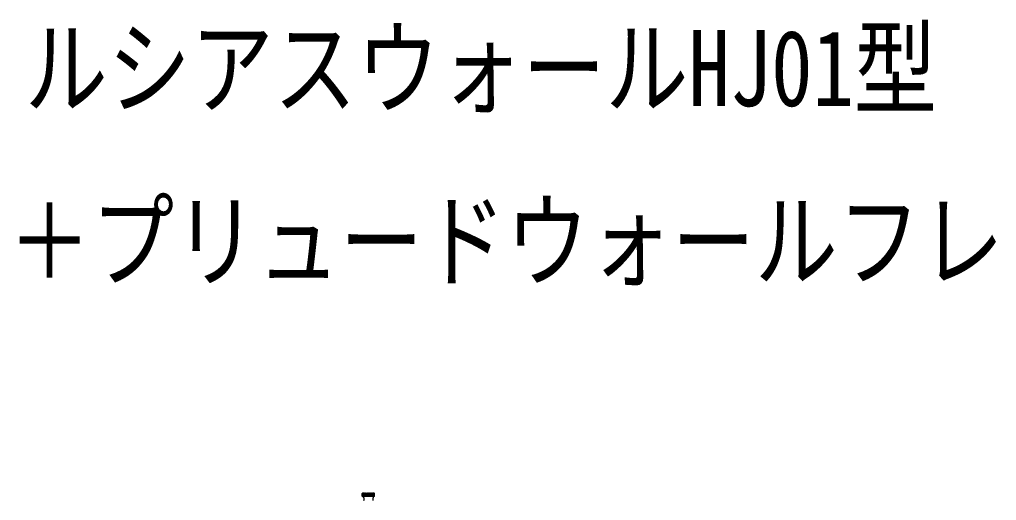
# Model space of a CAD drawing. Units: millimetres, scale not verified. Extents: x -10512 to 10512, y -7425 to 7425.
# Drawn here: x -4956 to -3365, y 3516 to 4299 of the extents above; entities that cross this region are included whole.
import ezdxf
from ezdxf.enums import TextEntityAlignment as Align

# ---------------------------------------------------------------- set-up
doc = ezdxf.new("R2010")
doc.units = ezdxf.units.MM
doc.header["$LTSCALE"] = 40
doc.layers.add('0-1_USER1', color=3, linetype='Continuous')
doc.layers.add('0-4_YKK_13', color=4, linetype='Continuous')
doc.styles.add('ＭＳ ゴシック', font='')
doc.styles.get('ＭＳ ゴシック').set_extended_font_data('MS Gothic')

msp = doc.modelspace()

# ---------------------------------------------------------------- linework, layer by layer
at = {"layer": '0-4_YKK_13'}
for p, q in [((-4397.83, 3527.58), (-4397.83, 3523.38)), ((-4397.83, 3523.58), (-4397.83, 3527.58)), ((-4397.83, 3523.38), (-4379.67, 3523.38)), ((-4397.22, 3527.58), (-4397.7, 3527.58)), ((-4379.91, 3523.08), (-4397.53, 3523.08)), ((-4397.22, 3523.58), (-4397.22, 3527.58)), ((-4396.83, 3528.58), (-4380.48, 3528.58)), ((-4395.47, 3527.58), (-4396.55, 3527.58)), ((-4395.47, 3523.58), (-4395.47, 3527.58)), ((-4392.81, 3527.58), (-4394.35, 3527.58)), ((-4392.81, 3523.58), (-4392.81, 3527.58)), ((-4389.54, 3527.58), (-4391.36, 3527.58)), ((-4389.54, 3523.58), (-4389.54, 3527.58)), ((-4386.07, 3527.58), (-4387.95, 3527.58)), ((-4386.07, 3523.58), (-4386.07, 3527.58)), ((-4382.81, 3527.58), (-4384.52, 3527.58)), ((-4382.81, 3523.58), (-4382.81, 3527.58)), ((-4380.15, 3527.58), (-4381.49, 3527.58)), ((-4380.48, 3528.58), (-4378.83, 3528.58)), ((-4380.15, 3523.58), (-4380.15, 3527.58)), ((-4378.13, 3523.08), (-4379.91, 3523.08)), ((-4379.67, 3523.38), (-4377.83, 3523.38)), ((-4378.42, 3527.58), (-4379.23, 3527.58)), ((-4378.42, 3523.58), (-4378.42, 3527.58)), ((-4377.83, 3527.58), (-4378, 3527.58)), ((-4377.83, 3523.38), (-4377.83, 3527.58))]:
    msp.add_line(p, q, dxfattribs=at)
for points in [[(-4397.7, 3527.58), (-4397.64, 3527.91), (-4397.49, 3528.2), (-4397.33, 3528.37), (-4397.16, 3528.48), (-4397.05, 3528.54), (-4397, 3528.56), (-4397.02, 3528.56), (-4397.12, 3528.53), (-4397.28, 3528.47), (-4397.46, 3528.36), (-4397.61, 3528.2), (-4397.75, 3527.98), (-4397.82, 3527.69), (-4397.83, 3527.58)], [(-4397.83, 3523.58), (-4397.7, 3523.58), (-4397.7, 3527.58)], [(-4396.55, 3527.58), (-4396.5, 3527.91), (-4396.37, 3528.2), (-4396.25, 3528.37), (-4396.15, 3528.48), (-4396.11, 3528.54), (-4396.14, 3528.56), (-4396.24, 3528.56), (-4396.42, 3528.53), (-4396.64, 3528.47), (-4396.84, 3528.36), (-4397.01, 3528.2), (-4397.14, 3527.98), (-4397.21, 3527.69), (-4397.22, 3527.58)], [(-4397.22, 3523.58), (-4396.55, 3523.58), (-4396.55, 3527.58)], [(-4394.35, 3527.58), (-4394.31, 3527.91), (-4394.22, 3528.2), (-4394.16, 3528.37), (-4394.13, 3528.48), (-4394.17, 3528.54), (-4394.28, 3528.56), (-4394.46, 3528.56), (-4394.69, 3528.53), (-4394.93, 3528.47), (-4395.14, 3528.36), (-4395.29, 3528.2), (-4395.41, 3527.98), (-4395.47, 3527.69), (-4395.47, 3527.58)], [(-4395.47, 3523.58), (-4394.35, 3523.58), (-4394.35, 3527.58)], [(-4391.36, 3527.58), (-4391.34, 3527.91), (-4391.3, 3528.2), (-4391.3, 3528.37), (-4391.36, 3528.48), (-4391.47, 3528.54), (-4391.64, 3528.56), (-4391.87, 3528.56), (-4392.13, 3528.53), (-4392.37, 3528.47), (-4392.55, 3528.36), (-4392.68, 3528.2), (-4392.76, 3527.98), (-4392.8, 3527.69), (-4392.81, 3527.58)], [(-4392.81, 3523.58), (-4391.36, 3523.58), (-4391.36, 3527.58)], [(-4387.95, 3527.58), (-4387.95, 3527.91), (-4387.97, 3528.2), (-4388.03, 3528.37), (-4388.15, 3528.48), (-4388.32, 3528.54), (-4388.54, 3528.56), (-4388.79, 3528.56), (-4389.05, 3528.53), (-4389.26, 3528.47), (-4389.4, 3528.36), (-4389.48, 3528.2), (-4389.52, 3527.98), (-4389.54, 3527.69), (-4389.54, 3527.58)], [(-4389.54, 3523.58), (-4387.95, 3523.58), (-4387.95, 3527.58)], [(-4384.52, 3527.58), (-4384.54, 3527.91), (-4384.61, 3528.2), (-4384.73, 3528.37), (-4384.91, 3528.48), (-4385.12, 3528.54), (-4385.36, 3528.56), (-4385.6, 3528.56), (-4385.82, 3528.53), (-4385.98, 3528.47), (-4386.06, 3528.36), (-4386.08, 3528.2), (-4386.08, 3527.98), (-4386.07, 3527.69), (-4386.07, 3527.58)], [(-4386.07, 3523.58), (-4384.52, 3523.58), (-4384.52, 3527.58)], [(-4381.49, 3527.58), (-4381.53, 3527.91), (-4381.65, 3528.2), (-4381.81, 3528.37), (-4382.02, 3528.48), (-4382.25, 3528.54), (-4382.47, 3528.56), (-4382.68, 3528.56), (-4382.84, 3528.53), (-4382.92, 3528.47), (-4382.93, 3528.36), (-4382.9, 3528.2), (-4382.85, 3527.98), (-4382.81, 3527.69), (-4382.81, 3527.58)], [(-4382.81, 3523.58), (-4381.49, 3523.58), (-4381.49, 3527.58)], [(-4379.23, 3527.58), (-4379.28, 3527.91), (-4379.43, 3528.2), (-4379.61, 3528.37), (-4379.83, 3528.48), (-4380.04, 3528.54), (-4380.23, 3528.56), (-4380.38, 3528.56), (-4380.46, 3528.53), (-4380.45, 3528.47), (-4380.39, 3528.36), (-4380.31, 3528.2), (-4380.22, 3527.98), (-4380.16, 3527.69), (-4380.15, 3527.58)], [(-4380.15, 3523.58), (-4379.23, 3523.58), (-4379.23, 3527.58)], [(-4378, 3527.58), (-4378.06, 3527.91), (-4378.22, 3528.2), (-4378.4, 3528.37), (-4378.61, 3528.48), (-4378.78, 3528.54), (-4378.91, 3528.56), (-4378.98, 3528.56), (-4378.97, 3528.53), (-4378.88, 3528.47), (-4378.75, 3528.36), (-4378.62, 3528.2), (-4378.5, 3527.98), (-4378.43, 3527.69), (-4378.42, 3527.58)], [(-4378.42, 3523.58), (-4378, 3523.58), (-4378, 3527.58)], [(-4377.91, 3527.97), (-4377.84, 3527.69), (-4377.83, 3527.58)]]:
    msp.add_lwpolyline(points, dxfattribs=at)
for centre, radius, start, end in [((-4397.53, 3523.38), 0.3, 180, 270), ((-4396.83, 3527.58), 1, 90, 111.17852), ((-4402.83, 3518.68), 8, 344.03799, 33.36701), ((-4372.83, 3518.68), 8, 146.63299, 195.96201), ((-4378.83, 3527.58), 1, 22.92122, 90), ((-4378.13, 3523.38), 0.3, 270, 0)]:
    msp.add_arc(centre, radius, start, end, dxfattribs=at)

# ---------------------------------------------------------------- texts
at = {"layer": '0-1_USER1', "style": 'ＭＳ ゴシック', "width": 0.8}
for s, p in [('ルシアスウォールHJ01型', (-4947.5, 4121.2)), ('＋プリュードウォールフレームユニットT01型', (-4974.51, 3839.87))]:
    msp.add_text(s, height=123.8, dxfattribs=at).set_placement(p, align=Align.BOTTOM_LEFT)

doc.saveas('drawing.dxf')
